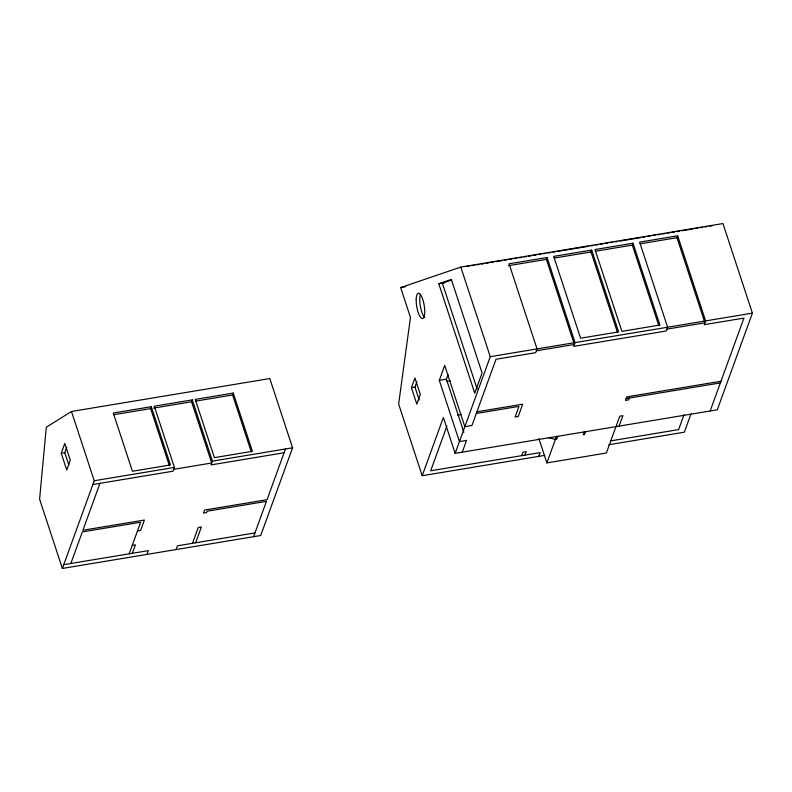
<?xml version="1.0" encoding="UTF-8"?>
<svg xmlns="http://www.w3.org/2000/svg" width="792" height="792" viewBox="0 0 792 792"><rect width="100%" height="100%" fill="white"/><g stroke="black" fill="none" stroke-linecap="round" stroke-linejoin="round"><path stroke-width="1.19" d="M61.222 453.272L64.796 443.441L70.29 460.172L66.726 469.993L61.222 453.272L64.776 452.678L66.766 447.223M62.37 568.448L94.238 480.744L71.468 411.484L269.805 378.546L292.575 447.807L260.707 535.511L62.37 568.448L39.6 499.188L46.292 427.235L71.468 411.484M70.844 563.498L82.319 531.927L140.659 522.235L129.195 553.806M99.97 483.338L82.922 530.254L144.411 520.047L140.649 530.393L137.511 530.917M169.369 465.656L150.609 408.593L151.292 406.702L113.276 413.018L132.422 471.25L170.438 464.944L151.292 406.702M132.333 553.291L135.392 544.866L132.254 545.391M173.715 469.319L211.721 463.003L191.595 401.782L192.278 399.901L154.272 406.207L174.398 467.428L173.022 471.2L92.862 484.516M146.995 554.4L148.361 550.628L63.746 564.676M176.081 549.569L177.458 545.797L254.975 532.927M251.351 452.044L232.591 394.97L233.274 393.089L195.258 399.406L214.404 457.637L252.42 451.321L233.274 393.089M192.278 399.901L212.414 461.122L211.038 464.894L284.1 452.757M192.496 543.302L198.228 527.512L201.376 526.987L195.634 542.777M253.598 536.689L266.439 501.346L207.108 511.206L206.633 512.513L203.485 513.038L204.574 510.058L267.053 499.683L285.466 448.985M411.414 387.684L414.919 378.031L420.314 394.465L416.81 404.108L411.414 387.684L414.968 387.09L416.909 381.734M462.261 452.153L466.528 440.392L459.419 441.58L439.293 380.348L444.708 365.439L464.835 426.67L471.943 425.482L496 359.271L535.669 352.678L537.035 348.906L509.058 263.805L547.074 257.499L575.051 342.599L573.685 346.371L666.24 330.997L667.606 327.225L639.629 242.124L677.645 235.808L705.622 320.908L704.256 324.68L743.926 318.097L710.177 410.979M463.865 432.313L446.401 379.17L448.064 374.586M422.205 475.725L443.362 417.493L455.152 453.331L717.285 409.801L752.4 313.147L722.947 223.552L460.805 267.082L400.653 287.575L410.474 317.443L398.643 404.049L422.205 475.725L544.767 455.37M446.945 426.007L430.69 470.775L540.104 452.608L538.728 456.38M455.152 453.331L490.258 356.677L460.805 267.082M573.982 343.312L546.391 259.38L547.074 257.499M617.532 332.62L591.01 251.975L591.703 250.084L553.687 256.4L580.586 338.214L618.601 331.897L591.703 250.084M521.76 455.657L523.027 452.143L526.175 451.618L524.898 455.133M619.106 426.106L622.898 415.661L619.76 416.186L606.375 453.024L546.876 462.904L556.469 436.501M557.786 436.283L556.736 439.194L555.41 439.412L548.312 437.6M658.845 325.76L632.333 245.104L633.016 243.223L595 249.539L621.908 331.353L659.914 325.037L633.016 243.223M584.239 431.887L583.179 434.798L584.496 434.58L585.555 431.67M704.553 321.631L676.962 237.699L677.645 235.808M629.303 398.039L628.64 399.881L625.492 400.396L626.769 396.891L720.977 381.249M684.031 414.681L678.605 429.601L610.612 440.897M690.98 413.929L684.347 432.194L608.801 444.738M438.788 283.734L451.341 279.457L482.08 372.953L474.745 393.119L438.788 283.734L444.708 282.754M451.47 280.031L442.332 283.14L477.15 389.04M466.785 266.498L469.21 266.092M471.646 265.696L474.071 265.29M476.507 264.884L478.932 264.478M481.368 264.073L483.793 263.677M486.229 263.271L488.654 262.865M491.089 262.459L493.515 262.063M495.95 261.657L502.029 260.647M504.454 260.241L506.89 259.835M509.315 259.439L511.751 259.033M514.176 258.628L516.612 258.222M519.037 257.826L521.473 257.42M523.898 257.014L526.333 256.608M528.759 256.202L531.194 255.806M533.62 255.4L536.055 254.994M538.481 254.588L540.916 254.192M543.342 253.787L545.777 253.381M548.203 252.975L550.638 252.569M553.063 252.173L555.499 251.767M557.924 251.361L588.308 246.322M590.743 245.916L593.168 245.51M595.604 245.104L598.029 244.698M600.465 244.302L602.9 243.896M605.326 243.49L607.761 243.085M610.187 242.689L612.622 242.283M615.047 241.877L617.483 241.471M619.908 241.065L640.57 237.64M643.005 237.234L645.431 236.828M647.866 236.432L650.291 236.026M652.727 235.62L655.152 235.214M657.588 234.818L660.013 234.412M662.449 234.006L664.874 233.6M667.309 233.195L669.735 232.798M672.17 232.393L674.596 231.987M677.031 231.581L679.457 231.185M681.892 230.779L692.832 228.957M695.257 228.561L697.693 228.155M700.118 227.75L702.553 227.344M704.979 226.938L707.414 226.542M709.84 226.136L712.275 225.73M508.375 265.696L546.391 259.38M554.182 258.083L591.01 251.975M595.505 251.222L632.333 245.104M640.134 243.817L676.962 237.699M400.653 287.575L405.395 286.793M113.781 414.701L150.609 408.593M153.579 408.098L191.595 401.782M195.763 401.089L232.591 394.97M490.258 356.677L752.4 313.147M536.352 350.797L574.368 344.48M666.923 329.116L704.939 322.799M439.293 380.348L446.401 379.17M446.668 381.348L450.311 380.744M476.913 411.8L522.7 404.197L518.235 416.483L515.097 416.998L518.948 406.385L476.309 413.474M457.717 415.107L461.34 414.503M94.238 480.744L174.398 467.428M212.414 461.122L292.575 447.807M626.165 398.554L720.373 382.912M538.897 438.629L546.876 462.904M414.968 387.09L419.206 400M64.776 452.678L68.815 464.944M424.849 317.503A12.801 3.772 80.6 0 1 420.463 306.91A12.801 3.772 80.6 0 1 420.453 294.337M416.186 299.534A12.801 3.772 80.6 0 0 422.354 318.542A12.801 3.772 80.6 0 0 422.819 299.614A12.801 3.772 80.6 0 0 416.186 299.534"/></g></svg>
